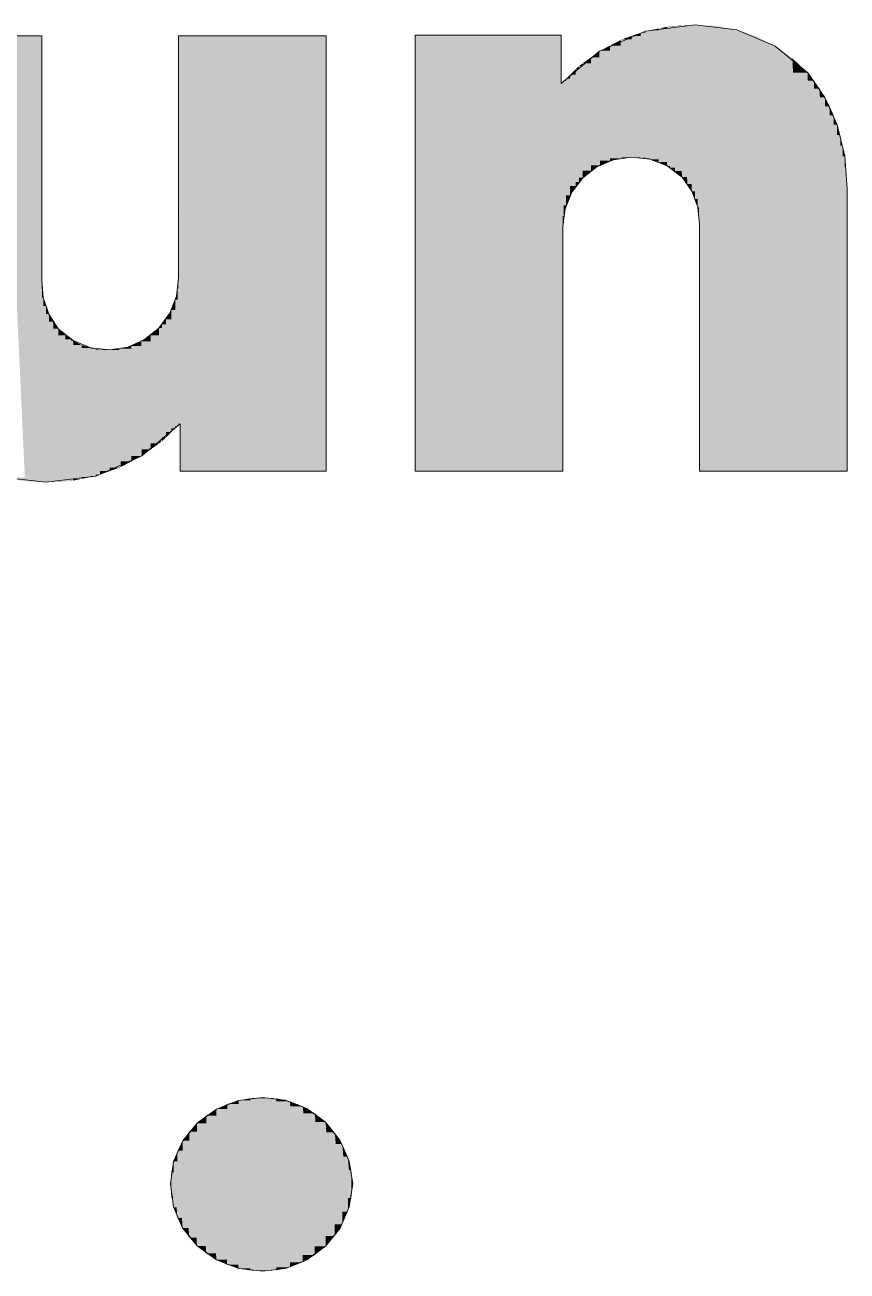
# Model space of a CAD drawing. Extents: x 885 to 2021, y 330 to 1122.
# Drawn here: x 1752.52 to 1757.48, y 644.15 to 651.66 of the extents above; entities that cross this region are included whole.
import ezdxf

# ---------------------------------------------------------------- set-up
doc = ezdxf.new("R2010")
doc.units = 0
doc.layers.get('0').update_dxf_attribs({"lineweight": 25})
doc.layers.add('P11_Plankopf_Ausführung_AF_4_800 Plankopf', color=7, linetype='Continuous', lineweight=25)

# ---------------------------------------------------------------- blocks, each defined once
blk = doc.blocks.new('Referenz-A0T8DITAAL', base_point=(1729.7843, 502.0648))
at = {"layer": 'P11_Plankopf_Ausführung_AF_4_800 Plankopf', "color": 0, "linetype": 'Continuous', "lineweight": 13, "ltscale": 16.9}
for p, q in [((1756.5645, 651.6605), (1756.2645, 651.6232)), ((1756.8152, 651.631), (1756.5645, 651.6605)), ((1752.6259, 651.594), (1751.7358, 651.594)), ((1752.6259, 650.1207), (1752.6259, 651.594)), ((1754.3396, 651.594), (1753.4495, 651.594)), ((1753.4495, 651.594), (1753.4495, 650.1361)), ((1754.3396, 648.9697), (1754.3396, 651.594)), ((1755.7562, 651.5991), (1754.8767, 651.5991)), ((1754.8767, 651.5991), (1754.8767, 648.9697)), ((1755.7562, 651.3075), (1755.7562, 651.5991)), ((1756.2645, 651.6232), (1755.9875, 651.5022)), ((1757.0476, 651.5322), (1756.8152, 651.631)), ((1755.9875, 651.5022), (1755.7562, 651.3075)), ((1757.2429, 651.3721), (1757.0476, 651.5322)), ((1757.3467, 651.2239), (1757.2429, 651.3721)), ((1757.4198, 651.0584), (1757.3467, 651.2239)), ((1757.4657, 650.8682), (1757.4198, 651.0584)), ((1756.073, 650.8476), (1755.9727, 650.8053)), ((1756.1808, 650.8625), (1756.073, 650.8476)), ((1756.292, 650.8511), (1756.1808, 650.8625)), ((1756.396, 650.8102), (1756.292, 650.8511)), ((1756.4852, 650.7429), (1756.396, 650.8102)), ((1757.4801, 650.6732), (1757.4657, 650.8682)), ((1755.8867, 650.7386), (1755.821, 650.6518)), ((1755.9727, 650.8053), (1755.8867, 650.7386)), ((1756.5439, 650.6579), (1756.4852, 650.7429)), ((1757.4801, 648.9697), (1757.4801, 650.6732)), ((1755.821, 650.6518), (1755.78, 650.551)), ((1756.5796, 650.5611), (1756.5439, 650.6579)), ((1755.78, 650.551), (1755.7664, 650.443)), ((1756.59, 650.4583), (1756.5796, 650.5611)), ((1755.7664, 648.9697), (1755.7664, 650.443)), ((1756.59, 650.4583), (1756.59, 648.9697)), ((1753.4376, 650.0258), (1753.4495, 650.1361)), ((1752.6259, 650.1207), (1752.6351, 650.0163)), ((1752.6351, 650.0163), (1752.6688, 649.917)), ((1753.3977, 649.9224), (1753.4376, 650.0258)), ((1752.6688, 649.917), (1752.725, 649.8285)), ((1753.3323, 649.8328), (1753.3977, 649.9224)), ((1753.246, 649.7632), (1753.3323, 649.8328)), ((1752.725, 649.8285), (1752.8146, 649.7568)), ((1753.1446, 649.7184), (1753.246, 649.7632)), ((1752.8146, 649.7568), (1752.9209, 649.7132)), ((1752.9209, 649.7132), (1753.0351, 649.7012)), ((1753.0351, 649.7012), (1753.1446, 649.7184)), ((1753.2284, 649.0615), (1753.4597, 649.2562)), ((1753.4597, 649.2562), (1753.4597, 648.9697)), ((1752.9514, 648.9405), (1753.2284, 649.0615)), ((1752.4007, 648.9327), (1752.6514, 648.9032)), ((1752.6514, 648.9032), (1752.9514, 648.9405)), ((1753.4597, 648.9697), (1754.3396, 648.9697)), ((1754.8767, 648.9697), (1755.7664, 648.9697)), ((1756.59, 648.9697), (1757.4801, 648.9697)), ((1753.8126, 645.176), (1753.6786, 645.1233)), ((1753.9556, 645.1933), (1753.8126, 645.176)), ((1754.0938, 645.1783), (1753.9556, 645.1933)), ((1754.2235, 645.128), (1754.0938, 645.1783)), ((1753.6786, 645.1233), (1753.5621, 645.0386)), ((1754.3357, 645.0458), (1754.2235, 645.128)), ((1753.5621, 645.0386), (1753.4758, 644.9328)), ((1754.4228, 644.9374), (1754.3357, 645.0458)), ((1753.4758, 644.9328), (1753.4209, 644.8078)), ((1754.4789, 644.8101), (1754.4228, 644.9374)), ((1753.4209, 644.8078), (1753.4014, 644.6727)), ((1754.5002, 644.6727), (1754.4789, 644.8101)), ((1753.4014, 644.6727), (1753.4201, 644.5349)), ((1754.4795, 644.5345), (1754.5002, 644.6727)), ((1753.4201, 644.5349), (1753.475, 644.4072)), ((1754.4237, 644.4064), (1754.4795, 644.5345)), ((1753.475, 644.4072), (1753.5621, 644.2988)), ((1754.3367, 644.2971), (1754.4237, 644.4064)), ((1753.5621, 644.2988), (1753.6789, 644.2153)), ((1754.2244, 644.214), (1754.3367, 644.2971)), ((1753.6789, 644.2153), (1753.8129, 644.1636)), ((1754.0944, 644.1629), (1754.2244, 644.214)), ((1753.8129, 644.1636), (1753.9556, 644.1471)), ((1753.9556, 644.1471), (1754.0944, 644.1629))]:
    blk.add_line(p, q, dxfattribs=at)
at = {"layer": 'P11_Plankopf_Ausführung_AF_4_800 Plankopf', "color": 0, "linetype": 'Continuous', "lineweight": 0, "ltscale": 0.0169}
for points in [[(1756.3454, 651.6286), (1756.292, 651.6286), (1756.3454, 651.6392)], [(1756.396, 651.6392), (1756.3454, 651.6392), (1756.396, 651.6492)], [(1756.3945, 650.8342), (1756.3454, 650.8342), (1756.3454, 651.6392)], [(1756.396, 650.8102), (1756.396, 651.6392), (1756.3454, 651.6392)], [(1756.4131, 651.6492), (1756.396, 651.6492), (1756.4131, 651.6526)], [(1756.4129, 650.8102), (1756.396, 650.8102), (1756.396, 651.6492)], [(1756.4131, 650.799), (1756.4131, 651.6492), (1756.396, 651.6492)], [(1756.4429, 651.6526), (1756.4131, 651.6526), (1756.4429, 651.6542)], [(1756.4422, 650.799), (1756.4131, 650.799), (1756.4131, 651.6526)], [(1756.4429, 650.7796), (1756.4429, 651.6526), (1756.4131, 651.6526)], [(1756.4852, 651.6542), (1756.4429, 651.6542), (1756.4852, 651.6564)], [(1756.4835, 650.7796), (1756.4429, 650.7796), (1756.4429, 651.6542)], [(1756.4852, 650.7429), (1756.4852, 651.6542), (1756.4429, 651.6542)], [(1756.5172, 651.6564), (1756.4852, 651.6564), (1756.5172, 651.658)], [(1756.5158, 650.7429), (1756.4852, 650.7429), (1756.4852, 651.6564)], [(1756.5172, 650.7023), (1756.5172, 651.6564), (1756.4852, 651.6564)], [(1756.5439, 651.658), (1756.5172, 651.658), (1756.5439, 651.6594)], [(1756.5427, 650.7023), (1756.5172, 650.7023), (1756.5172, 651.658)], [(1756.5439, 650.6579), (1756.5439, 651.658), (1756.5172, 651.658)], [(1756.5645, 651.6594), (1756.5439, 651.6594), (1756.5645, 651.6605)], [(1756.5636, 650.6579), (1756.5439, 650.6579), (1756.5439, 651.6594)], [(1756.5645, 650.6113), (1756.5645, 651.6594), (1756.5439, 651.6594)], [(1756.5648, 650.6113), (1756.5645, 650.6113), (1756.5645, 651.6605)], [(1756.5648, 650.6106), (1756.5648, 651.6605), (1756.5645, 651.6605)], [(1756.5648, 651.6605), (1756.5645, 651.6605), (1756.5645, 651.6605)], [(1756.5789, 650.6106), (1756.5648, 650.6106), (1756.5648, 651.6605)], [(1756.5796, 651.6598), (1756.5648, 651.6598), (1756.5648, 651.6605)], [(1756.5796, 650.5611), (1756.5796, 651.6598), (1756.5648, 651.6598)], [(1756.5877, 650.5611), (1756.5796, 650.5611), (1756.5796, 651.6598)], [(1756.588, 651.6594), (1756.5796, 651.6594), (1756.5796, 651.6598)], [(1756.588, 650.51), (1756.588, 651.6594), (1756.5796, 651.6594)], [(1756.59, 650.51), (1756.588, 650.51), (1756.588, 651.6594)], [(1756.59, 651.6593), (1756.588, 651.6593), (1756.588, 651.6594)], [(1756.59, 650.4583), (1756.59, 651.6593), (1756.588, 651.6593)], [(1756.6351, 650.4583), (1756.59, 650.4583), (1756.59, 651.6593)], [(1756.6909, 651.6547), (1756.5902, 651.6547), (1756.59, 651.6593)], [(1756.6909, 648.9697), (1756.6909, 651.6547), (1756.5902, 651.6547)], [(1756.6909, 648.9697), (1756.8152, 648.9697), (1756.6909, 651.6547)], [(1756.8152, 651.631), (1756.692, 651.631), (1756.6909, 651.6547)], [(1752.525, 648.909), (1752.525, 651.594), (1752.4007, 651.594)], [(1752.6257, 648.909), (1752.525, 648.909), (1752.525, 651.594)], [(1752.6259, 650.1207), (1752.6259, 651.594), (1752.525, 651.594)], [(1752.6259, 650.1207), (1752.5802, 650.1207), (1752.525, 651.594)], [(1753.4558, 650.1361), (1753.4495, 650.1361), (1753.4495, 651.594)], [(1753.4597, 649.2562), (1753.4597, 651.594), (1753.4495, 651.594)], [(1754.2435, 649.2562), (1753.4597, 649.2562), (1753.4597, 651.594)], [(1754.3396, 648.9697), (1754.3396, 651.594), (1753.4597, 651.594)], [(1754.8767, 648.9697), (1755.7562, 648.9697), (1754.8767, 651.5991)], [(1755.7562, 651.3075), (1755.7562, 651.5991), (1754.8767, 651.5991)], [(1755.7562, 651.3075), (1754.9742, 651.3075), (1754.8767, 651.5991)], [(1756.1156, 651.5361), (1756.0521, 651.5361), (1756.1156, 651.5695)], [(1756.1216, 651.5695), (1756.1156, 651.5695), (1756.1216, 651.5727)], [(1756.1216, 650.8574), (1756.1156, 650.8574), (1756.1156, 651.5695)], [(1756.1216, 650.8574), (1756.1216, 651.5695), (1756.1156, 651.5695)], [(1756.1808, 651.5727), (1756.1216, 651.5727), (1756.1808, 651.5936)], [(1756.1808, 650.8625), (1756.1216, 650.8625), (1756.1216, 651.5727)], [(1756.1808, 650.8625), (1756.1808, 651.5727), (1756.1216, 651.5727)], [(1756.2368, 651.5936), (1756.1808, 651.5936), (1756.2368, 651.6134)], [(1756.2366, 650.8625), (1756.1808, 650.8625), (1756.1808, 651.5936)], [(1756.2368, 650.8606), (1756.2368, 651.5936), (1756.1808, 651.5936)], [(1756.2645, 651.6134), (1756.2368, 651.6134), (1756.2645, 651.6232)], [(1756.2643, 650.8606), (1756.2368, 650.8606), (1756.2368, 651.6134)], [(1756.2645, 650.8558), (1756.2645, 651.6134), (1756.2368, 651.6134)], [(1756.292, 651.6232), (1756.2645, 651.6232), (1756.292, 651.6286)], [(1756.2918, 650.8558), (1756.2645, 650.8558), (1756.2645, 651.6232)], [(1756.292, 650.8511), (1756.292, 651.6232), (1756.2645, 651.6232)], [(1756.3442, 650.8511), (1756.292, 650.8511), (1756.292, 651.6286)], [(1756.3454, 650.8342), (1756.3454, 651.6286), (1756.292, 651.6286)], [(1756.8152, 648.9697), (1756.8152, 651.631), (1756.692, 651.631)], [(1756.8152, 648.9697), (1756.935, 648.9697), (1756.8152, 651.631)], [(1756.935, 651.5899), (1756.8171, 651.5899), (1756.8152, 651.631)], [(1756.935, 648.9697), (1756.935, 651.5899), (1756.8171, 651.5899)], [(1756.935, 648.9697), (1757.0476, 648.9697), (1756.935, 651.5899)], [(1757.0476, 651.5322), (1756.9374, 651.5322), (1756.935, 651.5899)], [(1755.9875, 651.465), (1755.9362, 651.465), (1755.9875, 651.5022)], [(1755.9918, 651.5022), (1755.9875, 651.5022), (1755.9918, 651.5045)], [(1755.9918, 650.8159), (1755.9875, 650.8159), (1755.9875, 651.5022)], [(1755.9918, 650.8159), (1755.9918, 651.5022), (1755.9875, 651.5022)], [(1756.0521, 651.5045), (1755.9918, 651.5045), (1756.0521, 651.5361)], [(1756.0521, 650.8413), (1755.9918, 650.8413), (1755.9918, 651.5045)], [(1756.0521, 650.8413), (1756.0521, 651.5045), (1755.9918, 651.5045)], [(1756.1156, 650.8569), (1756.0521, 650.8569), (1756.0521, 651.5361)], [(1756.1156, 650.8569), (1756.1156, 651.5361), (1756.0521, 651.5361)], [(1757.0476, 648.9697), (1757.0476, 651.5322), (1756.9374, 651.5322)], [(1757.0476, 648.9697), (1757.151, 648.9697), (1757.0476, 651.5322)], [(1757.151, 651.4591), (1757.0506, 651.4591), (1757.0476, 651.5322)], [(1755.8648, 651.3935), (1755.8446, 651.3935), (1755.8648, 651.4132)], [(1755.8867, 651.4132), (1755.8648, 651.4132), (1755.8867, 651.4291)], [(1755.8867, 650.7386), (1755.8648, 650.7386), (1755.8648, 651.4132)], [(1755.8867, 650.7386), (1755.8867, 651.4132), (1755.8648, 651.4132)], [(1755.9362, 651.4291), (1755.8867, 651.4291), (1755.9362, 651.465)], [(1755.9362, 650.7813), (1755.8867, 650.7813), (1755.8867, 651.4291)], [(1755.9362, 650.7813), (1755.9362, 651.4291), (1755.8867, 651.4291)], [(1755.9875, 650.8132), (1755.9362, 650.8132), (1755.9362, 651.465)], [(1755.9875, 650.8132), (1755.9875, 651.465), (1755.9362, 651.465)], [(1757.151, 648.9697), (1757.151, 651.4591), (1757.0506, 651.4591)], [(1757.151, 648.9697), (1757.2429, 648.9697), (1757.151, 651.4591)], [(1757.2429, 651.3721), (1757.1542, 651.3721), (1757.151, 651.4591)], [(1755.7861, 651.3221), (1755.7712, 651.3221), (1755.7861, 651.3366)], [(1755.8107, 651.3366), (1755.7861, 651.3366), (1755.8107, 651.3606)], [(1755.8107, 650.6326), (1755.7861, 650.6326), (1755.7861, 651.3366)], [(1755.8107, 650.6326), (1755.8107, 651.3366), (1755.7861, 651.3366)], [(1755.8446, 651.3606), (1755.8107, 651.3606), (1755.8446, 651.3935)], [(1755.8446, 650.6885), (1755.8107, 650.6885), (1755.8107, 651.3606)], [(1755.8446, 650.6885), (1755.8446, 651.3606), (1755.8107, 651.3606)], [(1755.8648, 650.7126), (1755.8446, 650.7126), (1755.8446, 651.3935)], [(1755.8648, 650.7126), (1755.8648, 651.3935), (1755.8446, 651.3935)], [(1757.2429, 648.9697), (1757.2429, 651.3721), (1757.1542, 651.3721)], [(1757.2429, 648.9697), (1757.2807, 648.9697), (1757.2429, 651.3721)], [(1757.2807, 651.325), (1757.2437, 651.325), (1757.2429, 651.3721)], [(1755.7562, 648.9697), (1755.7562, 651.3075), (1754.9742, 651.3075)], [(1755.7664, 651.3075), (1755.7562, 651.3075), (1755.7664, 651.3175)], [(1755.7562, 648.9697), (1755.7664, 648.9697), (1755.7562, 651.3075)], [(1755.7664, 650.443), (1755.7664, 651.3075), (1755.7562, 651.3075)], [(1755.7664, 650.443), (1755.76, 650.443), (1755.7562, 651.3075)], [(1755.7712, 651.3175), (1755.7664, 651.3175), (1755.7712, 651.3221)], [(1755.7712, 650.5082), (1755.7664, 650.5082), (1755.7664, 651.3175)], [(1755.7712, 650.5082), (1755.7712, 651.3175), (1755.7664, 651.3175)], [(1755.7861, 650.572), (1755.7712, 650.572), (1755.7712, 651.3221)], [(1755.7861, 650.572), (1755.7861, 651.3221), (1755.7712, 651.3221)], [(1757.2807, 648.9697), (1757.2807, 651.325), (1757.2437, 651.325)], [(1757.2807, 648.9697), (1757.3154, 648.9697), (1757.2807, 651.325)], [(1757.3154, 651.2755), (1757.2815, 651.2755), (1757.2807, 651.325)], [(1757.3154, 648.9697), (1757.3154, 651.2755), (1757.2815, 651.2755)], [(1757.3154, 648.9697), (1757.3467, 648.9697), (1757.3154, 651.2755)], [(1757.3467, 651.2239), (1757.3161, 651.2239), (1757.3154, 651.2755)], [(1757.3467, 648.9697), (1757.3467, 651.2239), (1757.3161, 651.2239)], [(1757.3467, 648.9697), (1757.3747, 648.9697), (1757.3467, 651.2239)], [(1757.3747, 651.1704), (1757.3474, 651.1704), (1757.3467, 651.2239)], [(1757.3747, 648.9697), (1757.3747, 651.1704), (1757.3474, 651.1704)], [(1757.3747, 648.9697), (1757.3991, 648.9697), (1757.3747, 651.1704)], [(1757.3991, 651.1151), (1757.3753, 651.1151), (1757.3747, 651.1704)], [(1757.3991, 648.9697), (1757.3991, 651.1151), (1757.3753, 651.1151)], [(1757.3991, 648.9697), (1757.4198, 648.9697), (1757.3991, 651.1151)], [(1757.4198, 651.0584), (1757.3996, 651.0584), (1757.3991, 651.1151)], [(1757.4198, 648.9697), (1757.4198, 651.0584), (1757.3996, 651.0584)], [(1757.4198, 648.9697), (1757.4385, 648.9697), (1757.4198, 651.0584)], [(1757.4385, 650.9959), (1757.4204, 650.9959), (1757.4198, 651.0584)], [(1757.4385, 648.9697), (1757.4385, 650.9959), (1757.4204, 650.9959)], [(1757.4385, 648.9697), (1757.4538, 648.9697), (1757.4385, 650.9959)], [(1757.4538, 650.9324), (1757.439, 650.9324), (1757.4385, 650.9959)], [(1757.4538, 648.9697), (1757.4538, 650.9324), (1757.439, 650.9324)], [(1757.4538, 648.9697), (1757.4657, 648.9697), (1757.4538, 650.9324)], [(1757.4657, 650.8682), (1757.4542, 650.8682), (1757.4538, 650.9324)], [(1755.9362, 650.7813), (1755.9875, 650.8132), (1755.9362, 650.8132)], [(1755.9875, 650.8132), (1755.9918, 650.8159), (1755.9875, 650.8159)], [(1755.9918, 650.8159), (1756.0521, 650.8413), (1755.9918, 650.8413)], [(1756.0521, 650.8413), (1756.1156, 650.8569), (1756.0521, 650.8569)], [(1756.1156, 650.8569), (1756.1216, 650.8574), (1756.1156, 650.8574)], [(1756.1216, 650.8574), (1756.1808, 650.8625), (1756.1216, 650.8625)], [(1756.2368, 650.8606), (1756.2366, 650.8625), (1756.1808, 650.8625)], [(1756.2645, 650.8558), (1756.2643, 650.8606), (1756.2368, 650.8606)], [(1756.292, 650.8511), (1756.2918, 650.8558), (1756.2645, 650.8558)], [(1756.3454, 650.8342), (1756.3442, 650.8511), (1756.292, 650.8511)], [(1756.396, 650.8102), (1756.3945, 650.8342), (1756.3454, 650.8342)], [(1756.4131, 650.799), (1756.4129, 650.8102), (1756.396, 650.8102)], [(1757.4657, 648.9697), (1757.4657, 650.8682), (1757.4542, 650.8682)], [(1757.4657, 648.9697), (1757.474, 648.9697), (1757.4657, 650.8682)], [(1757.474, 650.8035), (1757.466, 650.8035), (1757.4657, 650.8682)], [(1755.8648, 650.7126), (1755.8867, 650.7386), (1755.8648, 650.7386)], [(1755.8867, 650.7386), (1755.9362, 650.7813), (1755.8867, 650.7813)], [(1756.4429, 650.7796), (1756.4422, 650.799), (1756.4131, 650.799)], [(1756.4852, 650.7429), (1756.4835, 650.7796), (1756.4429, 650.7796)], [(1756.5172, 650.7023), (1756.5158, 650.7429), (1756.4852, 650.7429)], [(1757.474, 648.9697), (1757.474, 650.8035), (1757.466, 650.8035)], [(1757.474, 648.9697), (1757.4789, 648.9697), (1757.474, 650.8035)], [(1757.4789, 650.7384), (1757.4742, 650.7384), (1757.474, 650.8035)], [(1757.4789, 648.9697), (1757.4789, 650.7384), (1757.4742, 650.7384)], [(1757.4789, 648.9697), (1757.4801, 648.9697), (1757.4789, 650.7384)], [(1757.4801, 650.6732), (1757.4789, 650.6732), (1757.4789, 650.7384)], [(1755.8107, 650.6326), (1755.8446, 650.6885), (1755.8107, 650.6885)], [(1755.8446, 650.6885), (1755.8648, 650.7126), (1755.8446, 650.7126)], [(1756.5439, 650.6579), (1756.5427, 650.7023), (1756.5172, 650.7023)], [(1757.4801, 648.9697), (1757.4801, 650.6732), (1757.4789, 650.6732)], [(1755.7861, 650.572), (1755.8107, 650.6326), (1755.7861, 650.6326)], [(1756.5645, 650.6113), (1756.5636, 650.6579), (1756.5439, 650.6579)], [(1756.5648, 650.6106), (1756.5648, 650.6113), (1756.5645, 650.6113)], [(1756.5796, 650.5611), (1756.5789, 650.6106), (1756.5648, 650.6106)], [(1755.7664, 650.443), (1755.7712, 650.5082), (1755.7664, 650.5082)], [(1755.7712, 650.5082), (1755.7861, 650.572), (1755.7712, 650.572)], [(1756.588, 650.51), (1756.5877, 650.5611), (1756.5796, 650.5611)], [(1756.59, 650.4583), (1756.59, 650.51), (1756.588, 650.51)], [(1755.7664, 648.9697), (1755.7664, 650.443), (1755.76, 650.443)], [(1756.6909, 648.9697), (1756.6351, 650.4583), (1756.59, 650.4583)], [(1756.59, 648.9697), (1756.6909, 648.9697), (1756.59, 650.4583)], [(1753.4495, 650.0695), (1753.4458, 650.0695), (1753.4495, 650.1361)], [(1753.4597, 649.2562), (1753.4558, 650.1361), (1753.4495, 650.1361)], [(1753.4597, 649.2562), (1753.4495, 649.2562), (1753.4495, 650.1361)], [(1752.6259, 648.9044), (1752.6259, 650.1207), (1752.5802, 650.1207)], [(1752.6274, 648.9044), (1752.6259, 648.9044), (1752.6259, 650.1207)], [(1752.6274, 650.0682), (1752.6259, 650.0682), (1752.6259, 650.1207)], [(1752.6274, 648.9043), (1752.6274, 650.0682), (1752.6259, 650.0682)], [(1752.6351, 648.9043), (1752.6274, 648.9043), (1752.6274, 650.0682)], [(1752.6351, 650.0163), (1752.6277, 650.0163), (1752.6274, 650.0682)], [(1753.4458, 650.0044), (1753.4318, 650.0044), (1753.4458, 650.0695)], [(1753.4495, 649.2462), (1753.4458, 649.2462), (1753.4458, 650.0695)], [(1753.4495, 649.2462), (1753.4495, 650.0695), (1753.4458, 650.0695)], [(1752.6351, 648.904), (1752.6351, 650.0163), (1752.6277, 650.0163)], [(1752.649, 648.904), (1752.6351, 648.904), (1752.6351, 650.0163)], [(1752.649, 649.9657), (1752.6358, 649.9657), (1752.6351, 650.0163)], [(1753.4318, 649.9422), (1753.4078, 649.9422), (1753.4318, 650.0044)], [(1753.4458, 649.2427), (1753.4318, 649.2427), (1753.4318, 650.0044)], [(1753.4458, 649.2427), (1753.4458, 650.0044), (1753.4318, 650.0044)], [(1752.649, 648.9033), (1752.649, 649.9657), (1752.6358, 649.9657)], [(1752.6514, 648.9033), (1752.649, 648.9033), (1752.649, 649.9657)], [(1752.6514, 649.9597), (1752.649, 649.9597), (1752.649, 649.9657)], [(1752.6514, 648.9032), (1752.6514, 649.9597), (1752.649, 649.9597)], [(1752.6688, 648.9041), (1752.6514, 648.9041), (1752.6514, 649.9597)], [(1752.6688, 649.917), (1752.6521, 649.917), (1752.6514, 649.9597)], [(1752.6688, 648.9041), (1752.6688, 649.917), (1752.6521, 649.917)], [(1752.6943, 648.9054), (1752.6688, 648.9054), (1752.6688, 649.917)], [(1752.6943, 649.8711), (1752.67, 649.8711), (1752.6688, 649.917)], [(1753.4078, 649.8845), (1753.3744, 649.8845), (1753.4078, 649.9422)], [(1753.4318, 649.2291), (1753.4078, 649.2291), (1753.4078, 649.9422)], [(1753.4318, 649.2291), (1753.4318, 649.9422), (1753.4078, 649.9422)], [(1752.6943, 648.9054), (1752.6943, 649.8711), (1752.67, 649.8711)], [(1752.725, 648.907), (1752.6943, 648.907), (1752.6943, 649.8711)], [(1752.725, 649.8285), (1752.6956, 649.8285), (1752.6943, 649.8711)], [(1753.3323, 649.7883), (1753.2827, 649.7883), (1753.3323, 649.8328)], [(1753.3511, 649.8328), (1753.3323, 649.8328), (1753.3511, 649.8559)], [(1753.3511, 649.1505), (1753.3323, 649.1505), (1753.3323, 649.8328)], [(1753.3511, 649.1505), (1753.3511, 649.8328), (1753.3323, 649.8328)], [(1753.3744, 649.8559), (1753.3511, 649.8559), (1753.3744, 649.8845)], [(1753.3744, 649.1732), (1753.3511, 649.1732), (1753.3511, 649.8559)], [(1753.3744, 649.1732), (1753.3744, 649.8559), (1753.3511, 649.8559)], [(1753.4078, 649.2057), (1753.3744, 649.2057), (1753.3744, 649.8845)], [(1753.4078, 649.2057), (1753.4078, 649.8845), (1753.3744, 649.8845)], [(1752.725, 648.907), (1752.725, 649.8285), (1752.6956, 649.8285)], [(1752.7672, 648.9092), (1752.725, 648.9092), (1752.725, 649.8285)], [(1752.7672, 649.7894), (1752.7268, 649.7894), (1752.725, 649.8285)], [(1752.7672, 648.9092), (1752.7672, 649.7894), (1752.7268, 649.7894)], [(1752.8028, 648.9111), (1752.7672, 648.9111), (1752.7672, 649.7894)], [(1752.8028, 649.7649), (1752.7682, 649.7649), (1752.7672, 649.7894)], [(1752.8028, 648.9111), (1752.8028, 649.7649), (1752.7682, 649.7649)], [(1752.8146, 648.9134), (1752.8028, 648.9134), (1752.8028, 649.7649)], [(1752.8146, 649.7568), (1752.8029, 649.7568), (1752.8028, 649.7649)], [(1753.2827, 649.7533), (1753.2284, 649.7533), (1753.2827, 649.7883)], [(1753.3323, 649.1369), (1753.2827, 649.1369), (1753.2827, 649.7883)], [(1753.3323, 649.1369), (1753.3323, 649.7883), (1753.2827, 649.7883)], [(1752.8146, 648.9134), (1752.8146, 649.7568), (1752.8029, 649.7568)], [(1752.8662, 648.9237), (1752.8146, 648.9237), (1752.8146, 649.7568)], [(1752.8662, 649.7312), (1752.8162, 649.7312), (1752.8146, 649.7568)], [(1752.8662, 648.9237), (1752.8662, 649.7312), (1752.8162, 649.7312)], [(1752.9209, 648.9345), (1752.8662, 648.9345), (1752.8662, 649.7312)], [(1752.9209, 649.7132), (1752.8674, 649.7132), (1752.8662, 649.7312)], [(1752.9209, 648.9345), (1752.9209, 649.7132), (1752.8674, 649.7132)], [(1752.9514, 648.9405), (1752.9209, 648.9405), (1752.9209, 649.7132)], [(1752.9514, 649.7078), (1752.9211, 649.7078), (1752.9209, 649.7132)], [(1752.9514, 648.9405), (1752.9514, 649.7078), (1752.9211, 649.7078)], [(1752.9776, 648.9498), (1752.9514, 648.9498), (1752.9514, 649.7078)], [(1752.9776, 649.7031), (1752.9516, 649.7031), (1752.9514, 649.7078)], [(1752.9776, 648.9498), (1752.9776, 649.7031), (1752.9516, 649.7031)], [(1753.0351, 648.9701), (1752.9776, 648.9701), (1752.9776, 649.7031)], [(1753.0351, 649.7012), (1752.9777, 649.7012), (1752.9776, 649.7031)], [(1753.0351, 648.9701), (1753.0351, 649.7012), (1752.9777, 649.7012)], [(1753.0943, 649.7012), (1753.0351, 649.7012), (1753.0943, 649.7073)], [(1753.0943, 648.991), (1753.0351, 648.991), (1753.0351, 649.7012)], [(1753.0943, 648.991), (1753.0943, 649.7012), (1753.0351, 649.7012)], [(1753.1014, 649.7073), (1753.0943, 649.7073), (1753.1014, 649.7081)], [(1753.1014, 648.9948), (1753.0943, 648.9948), (1753.0943, 649.7073)], [(1753.1014, 648.9948), (1753.1014, 649.7073), (1753.0943, 649.7073)], [(1753.1658, 649.7081), (1753.1014, 649.7081), (1753.1658, 649.7252)], [(1753.1658, 649.0286), (1753.1014, 649.0286), (1753.1014, 649.7081)], [(1753.1658, 649.0286), (1753.1658, 649.7081), (1753.1014, 649.7081)], [(1753.2267, 649.7252), (1753.1658, 649.7252), (1753.2267, 649.7522)], [(1753.2267, 649.0606), (1753.1658, 649.0606), (1753.1658, 649.7252)], [(1753.2267, 649.0606), (1753.2267, 649.7252), (1753.1658, 649.7252)], [(1753.2284, 649.7522), (1753.2267, 649.7522), (1753.2284, 649.7533)], [(1753.2284, 649.0615), (1753.2267, 649.0615), (1753.2267, 649.7522)], [(1753.2284, 649.0615), (1753.2284, 649.7522), (1753.2267, 649.7522)], [(1753.2827, 649.1009), (1753.2284, 649.1009), (1753.2284, 649.7533)], [(1753.2827, 649.1009), (1753.2827, 649.7533), (1753.2284, 649.7533)], [(1753.4318, 649.2291), (1753.4458, 649.2427), (1753.4318, 649.2427)], [(1753.4458, 649.2427), (1753.4495, 649.2462), (1753.4458, 649.2462)], [(1753.4495, 649.2462), (1753.4597, 649.2562), (1753.4495, 649.2562)], [(1754.3396, 648.9697), (1754.2435, 649.2562), (1753.4597, 649.2562)], [(1753.4597, 648.9697), (1754.3396, 648.9697), (1753.4597, 649.2562)], [(1753.3511, 649.1505), (1753.3744, 649.1732), (1753.3511, 649.1732)], [(1753.3744, 649.1732), (1753.4078, 649.2057), (1753.3744, 649.2057)], [(1753.4078, 649.2057), (1753.4318, 649.2291), (1753.4078, 649.2291)], [(1753.2284, 649.0615), (1753.2827, 649.1009), (1753.2284, 649.1009)], [(1753.2827, 649.1009), (1753.3323, 649.1369), (1753.2827, 649.1369)], [(1753.3323, 649.1369), (1753.3511, 649.1505), (1753.3323, 649.1505)], [(1753.1014, 648.9948), (1753.1658, 649.0286), (1753.1014, 649.0286)], [(1753.1658, 649.0286), (1753.2267, 649.0606), (1753.1658, 649.0606)], [(1753.2267, 649.0606), (1753.2284, 649.0615), (1753.2267, 649.0615)], [(1752.525, 648.909), (1752.5239, 648.9327), (1752.4007, 648.9327)], [(1752.8662, 648.9237), (1752.9209, 648.9345), (1752.8662, 648.9345)], [(1752.9209, 648.9345), (1752.9514, 648.9405), (1752.9209, 648.9405)], [(1752.9514, 648.9405), (1752.9776, 648.9498), (1752.9514, 648.9498)], [(1752.9776, 648.9498), (1753.0351, 648.9701), (1752.9776, 648.9701)], [(1753.0351, 648.9701), (1753.0943, 648.991), (1753.0351, 648.991)], [(1753.0943, 648.991), (1753.1014, 648.9948), (1753.0943, 648.9948)], [(1752.6259, 648.9044), (1752.6257, 648.909), (1752.525, 648.909)], [(1752.6274, 648.9043), (1752.6274, 648.9044), (1752.6259, 648.9044)], [(1752.6351, 648.904), (1752.6351, 648.9043), (1752.6274, 648.9043)], [(1752.649, 648.9033), (1752.649, 648.904), (1752.6351, 648.904)], [(1752.6514, 648.9032), (1752.6514, 648.9033), (1752.649, 648.9033)], [(1752.6514, 648.9032), (1752.6688, 648.9041), (1752.6514, 648.9041)], [(1752.6688, 648.9041), (1752.6943, 648.9054), (1752.6688, 648.9054)], [(1752.6943, 648.9054), (1752.725, 648.907), (1752.6943, 648.907)], [(1752.725, 648.907), (1752.7672, 648.9092), (1752.725, 648.9092)], [(1752.7672, 648.9092), (1752.8028, 648.9111), (1752.7672, 648.9111)], [(1752.8028, 648.9111), (1752.8146, 648.9134), (1752.8028, 648.9134)], [(1752.8146, 648.9134), (1752.8662, 648.9237), (1752.8146, 648.9237)], [(1753.8126, 645.154), (1753.7443, 645.154), (1753.8126, 645.176)], [(1753.8129, 644.1637), (1753.8126, 644.1637), (1753.8126, 645.176)], [(1753.8129, 644.1636), (1753.8129, 645.176), (1753.8126, 645.176)], [(1753.8129, 645.176), (1753.8126, 645.176), (1753.8129, 645.176)], [(1753.8835, 645.176), (1753.8129, 645.176), (1753.8835, 645.1892)], [(1753.8826, 644.1636), (1753.8129, 644.1636), (1753.8129, 645.176)], [(1753.8835, 644.1509), (1753.8835, 645.176), (1753.8129, 645.176)], [(1753.8837, 644.1509), (1753.8835, 644.1509), (1753.8835, 645.1892)], [(1753.8837, 644.1509), (1753.8837, 645.1892), (1753.8835, 645.1892)], [(1753.8837, 645.1892), (1753.8835, 645.1892), (1753.8837, 645.1892)], [(1753.9556, 645.1892), (1753.8837, 645.1892), (1753.9556, 645.1933)], [(1753.9553, 644.1509), (1753.8837, 644.1509), (1753.8837, 645.1892)], [(1753.9556, 644.1471), (1753.9556, 645.1892), (1753.8837, 645.1892)], [(1754.039, 644.1522), (1753.9556, 644.1522), (1753.9556, 645.1933)], [(1754.039, 645.1887), (1753.9559, 645.1887), (1753.9556, 645.1933)], [(1754.039, 644.1522), (1754.039, 645.1887), (1753.9559, 645.1887)], [(1754.0394, 644.1522), (1754.039, 644.1522), (1754.039, 645.1887)], [(1754.0394, 645.1886), (1754.039, 645.1886), (1754.039, 645.1887)], [(1754.0394, 644.1522), (1754.0394, 645.1886), (1754.039, 645.1886)], [(1754.1207, 644.1702), (1754.0394, 644.1702), (1754.0394, 645.1886)], [(1754.1207, 645.171), (1754.0408, 645.171), (1754.0394, 645.1886)], [(1753.6786, 645.0848), (1753.6179, 645.0848), (1753.6786, 645.1233)], [(1753.6789, 645.1233), (1753.6786, 645.1233), (1753.6789, 645.1234)], [(1753.6789, 644.2155), (1753.6786, 644.2155), (1753.6786, 645.1233)], [(1753.6789, 644.2153), (1753.6789, 645.1233), (1753.6786, 645.1233)], [(1753.7439, 645.1234), (1753.6789, 645.1234), (1753.7439, 645.1539)], [(1753.7419, 644.2153), (1753.6789, 644.2153), (1753.6789, 645.1234)], [(1753.7439, 644.1854), (1753.7439, 645.1234), (1753.6789, 645.1234)], [(1753.7443, 645.1539), (1753.7439, 645.1539), (1753.7443, 645.154)], [(1753.7443, 644.1854), (1753.7439, 644.1854), (1753.7439, 645.1539)], [(1753.7443, 644.1852), (1753.7443, 645.1539), (1753.7439, 645.1539)], [(1753.8111, 644.1852), (1753.7443, 644.1852), (1753.7443, 645.154)], [(1753.8126, 644.1637), (1753.8126, 645.154), (1753.7443, 645.154)], [(1754.1207, 644.1702), (1754.1207, 645.171), (1754.0408, 645.171)], [(1754.1214, 644.1704), (1754.1207, 644.1704), (1754.1207, 645.171)], [(1754.1214, 645.1707), (1754.1207, 645.1707), (1754.1207, 645.171)], [(1754.1214, 644.1704), (1754.1214, 645.1707), (1754.1207, 645.1707)], [(1754.1987, 644.2008), (1754.1214, 644.2008), (1754.1214, 645.1707)], [(1754.1987, 645.1407), (1754.1238, 645.1407), (1754.1214, 645.1707)], [(1754.1987, 644.2008), (1754.1987, 645.1407), (1754.1238, 645.1407)], [(1754.1995, 644.2011), (1754.1987, 644.2011), (1754.1987, 645.1407)], [(1754.1995, 645.1402), (1754.1987, 645.1402), (1754.1987, 645.1407)], [(1754.1995, 644.2011), (1754.1995, 645.1402), (1754.1987, 645.1402)], [(1754.2709, 644.2431), (1754.1995, 644.2431), (1754.1995, 645.1402)], [(1754.2709, 645.0986), (1754.2028, 645.0986), (1754.1995, 645.1402)], [(1754.2709, 644.2431), (1754.2709, 645.0986), (1754.2028, 645.0986)], [(1754.2719, 644.2437), (1754.2709, 644.2437), (1754.2709, 645.0986)], [(1754.2719, 645.0979), (1754.2709, 645.0979), (1754.2709, 645.0986)], [(1753.5621, 644.9886), (1753.5154, 644.9886), (1753.5621, 645.0386)], [(1753.6176, 645.0386), (1753.5621, 645.0386), (1753.6176, 645.0847)], [(1753.6144, 644.2988), (1753.5621, 644.2988), (1753.5621, 645.0386)], [(1753.6176, 644.2535), (1753.6176, 645.0386), (1753.5621, 645.0386)], [(1753.6179, 645.0847), (1753.6176, 645.0847), (1753.6179, 645.0848)], [(1753.6179, 644.2535), (1753.6176, 644.2535), (1753.6176, 645.0847)], [(1753.6179, 644.2533), (1753.6179, 645.0847), (1753.6176, 645.0847)], [(1753.6759, 644.2533), (1753.6179, 644.2533), (1753.6179, 645.0848)], [(1753.6786, 644.2155), (1753.6786, 645.0848), (1753.6179, 645.0848)], [(1754.2719, 644.2437), (1754.2719, 645.0979), (1754.2709, 645.0979)], [(1754.3357, 644.2963), (1754.2719, 644.2963), (1754.2719, 645.0979)], [(1754.3357, 645.0458), (1754.276, 645.0458), (1754.2719, 645.0979)], [(1754.3357, 644.2963), (1754.3357, 645.0458), (1754.276, 645.0458)], [(1754.3367, 644.2971), (1754.3357, 644.2971), (1754.3357, 645.0458)], [(1754.3367, 645.0447), (1754.3357, 645.0447), (1754.3357, 645.0458)], [(1754.3367, 644.2971), (1754.3367, 645.0447), (1754.3357, 645.0447)], [(1754.3914, 644.3589), (1754.3367, 644.3589), (1754.3367, 645.0447)], [(1754.3914, 644.9835), (1754.3416, 644.9835), (1754.3367, 645.0447)], [(1753.5149, 644.9328), (1753.4758, 644.9328), (1753.5149, 644.9879)], [(1753.5154, 644.9879), (1753.5149, 644.9879), (1753.5154, 644.9886)], [(1753.5154, 644.35), (1753.5149, 644.35), (1753.5149, 644.9879)], [(1753.5154, 644.3494), (1753.5154, 644.9879), (1753.5149, 644.9879)], [(1753.5587, 644.3494), (1753.5154, 644.3494), (1753.5154, 644.9886)], [(1753.5621, 644.2988), (1753.5621, 644.9886), (1753.5154, 644.9886)], [(1754.3914, 644.3589), (1754.3914, 644.9835), (1754.3416, 644.9835)], [(1754.3924, 644.36), (1754.3914, 644.36), (1754.3914, 644.9835)], [(1754.3924, 644.982), (1754.3914, 644.982), (1754.3914, 644.9835)], [(1754.3924, 644.36), (1754.3924, 644.982), (1754.3914, 644.982)], [(1754.4367, 644.4295), (1754.3924, 644.4295), (1754.3924, 644.982)], [(1754.4367, 644.9132), (1754.3979, 644.9132), (1754.3924, 644.982)], [(1753.475, 644.8721), (1753.4442, 644.8721), (1753.475, 644.9312)], [(1753.4758, 644.9312), (1753.475, 644.9312), (1753.4758, 644.9328)], [(1753.4758, 644.4072), (1753.475, 644.4072), (1753.475, 644.9312)], [(1753.4758, 644.4059), (1753.4758, 644.9312), (1753.475, 644.9312)], [(1753.5111, 644.4059), (1753.4758, 644.4059), (1753.4758, 644.9328)], [(1753.5149, 644.35), (1753.5149, 644.9328), (1753.4758, 644.9328)], [(1754.4367, 644.4295), (1754.4367, 644.9132), (1754.3979, 644.9132)], [(1754.4375, 644.4308), (1754.4367, 644.4308), (1754.4367, 644.9132)], [(1754.4375, 644.9113), (1754.4367, 644.9113), (1754.4367, 644.9132)], [(1754.4375, 644.4308), (1754.4375, 644.9113), (1754.4367, 644.9113)], [(1754.4704, 644.5063), (1754.4375, 644.5063), (1754.4375, 644.9113)], [(1754.4704, 644.8367), (1754.4436, 644.8367), (1754.4375, 644.9113)], [(1753.4201, 644.7409), (1753.4066, 644.7409), (1753.4201, 644.8038)], [(1753.4209, 644.8038), (1753.4201, 644.8038), (1753.4209, 644.8078)], [(1753.4209, 644.5349), (1753.4201, 644.5349), (1753.4201, 644.8038)], [(1753.4209, 644.5324), (1753.4209, 644.8038), (1753.4201, 644.8038)], [(1753.4432, 644.8078), (1753.4209, 644.8078), (1753.4432, 644.8695)], [(1753.439, 644.5324), (1753.4209, 644.5324), (1753.4209, 644.8078)], [(1753.4432, 644.4692), (1753.4432, 644.8078), (1753.4209, 644.8078)], [(1753.4442, 644.8695), (1753.4432, 644.8695), (1753.4442, 644.8721)], [(1753.4441, 644.4692), (1753.4432, 644.4692), (1753.4432, 644.8695)], [(1753.4442, 644.4673), (1753.4442, 644.8695), (1753.4432, 644.8695)], [(1753.471, 644.4673), (1753.4442, 644.4673), (1753.4442, 644.8721)], [(1753.475, 644.4072), (1753.475, 644.8721), (1753.4442, 644.8721)], [(1754.4704, 644.5063), (1754.4704, 644.8367), (1754.4436, 644.8367)], [(1754.471, 644.5078), (1754.4704, 644.5078), (1754.4704, 644.8367)], [(1754.471, 644.8343), (1754.4704, 644.8343), (1754.4704, 644.8367)], [(1754.471, 644.5078), (1754.471, 644.8343), (1754.4704, 644.8343)], [(1754.4918, 644.5877), (1754.471, 644.5877), (1754.471, 644.8343)], [(1754.4918, 644.7558), (1754.4776, 644.7558), (1754.471, 644.8343)], [(1753.406, 644.6727), (1753.4014, 644.6727), (1753.406, 644.7338)], [(1753.4066, 644.7338), (1753.406, 644.7338), (1753.4066, 644.7409)], [(1753.4066, 644.6031), (1753.406, 644.6031), (1753.406, 644.7338)], [(1753.4066, 644.6005), (1753.4066, 644.7338), (1753.406, 644.7338)], [(1753.4158, 644.6005), (1753.4066, 644.6005), (1753.4066, 644.7409)], [(1753.4201, 644.5349), (1753.4201, 644.7409), (1753.4066, 644.7409)], [(1754.4918, 644.5877), (1754.4918, 644.7558), (1754.4776, 644.7558)], [(1754.4921, 644.5891), (1754.4918, 644.5891), (1754.4918, 644.7558)], [(1754.4921, 644.7524), (1754.4918, 644.7524), (1754.4918, 644.7558)], [(1754.4921, 644.5891), (1754.4921, 644.7524), (1754.4918, 644.7524)], [(1754.5002, 644.6727), (1754.4921, 644.6727), (1754.4921, 644.7524)], [(1753.406, 644.6031), (1753.406, 644.6727), (1753.4014, 644.6727)], [(1754.4921, 644.5891), (1754.5002, 644.6727), (1754.4921, 644.6727)], [(1753.4066, 644.6005), (1753.4066, 644.6031), (1753.406, 644.6031)], [(1753.4201, 644.5349), (1753.4158, 644.6005), (1753.4066, 644.6005)], [(1754.471, 644.5078), (1754.4918, 644.5877), (1754.471, 644.5877)], [(1754.4918, 644.5877), (1754.4921, 644.5891), (1754.4918, 644.5891)], [(1753.4209, 644.5324), (1753.4209, 644.5349), (1753.4201, 644.5349)], [(1753.4432, 644.4692), (1753.439, 644.5324), (1753.4209, 644.5324)], [(1754.4375, 644.4308), (1754.4704, 644.5063), (1754.4375, 644.5063)], [(1754.4704, 644.5063), (1754.471, 644.5078), (1754.4704, 644.5078)], [(1753.4442, 644.4673), (1753.4441, 644.4692), (1753.4432, 644.4692)], [(1753.475, 644.4072), (1753.471, 644.4673), (1753.4442, 644.4673)], [(1754.3924, 644.36), (1754.4367, 644.4295), (1754.3924, 644.4295)], [(1754.4367, 644.4295), (1754.4375, 644.4308), (1754.4367, 644.4308)], [(1753.4758, 644.4059), (1753.4758, 644.4072), (1753.475, 644.4072)], [(1753.5149, 644.35), (1753.5111, 644.4059), (1753.4758, 644.4059)], [(1753.5154, 644.3494), (1753.5154, 644.35), (1753.5149, 644.35)], [(1753.5621, 644.2988), (1753.5587, 644.3494), (1753.5154, 644.3494)], [(1754.3367, 644.2971), (1754.3914, 644.3589), (1754.3367, 644.3589)], [(1754.3914, 644.3589), (1754.3924, 644.36), (1754.3914, 644.36)], [(1753.6176, 644.2535), (1753.6144, 644.2988), (1753.5621, 644.2988)], [(1754.2719, 644.2437), (1754.3357, 644.2963), (1754.2719, 644.2963)], [(1754.3357, 644.2963), (1754.3367, 644.2971), (1754.3357, 644.2971)], [(1753.6179, 644.2533), (1753.6179, 644.2535), (1753.6176, 644.2535)], [(1753.6786, 644.2155), (1753.6759, 644.2533), (1753.6179, 644.2533)], [(1753.6789, 644.2153), (1753.6789, 644.2155), (1753.6786, 644.2155)], [(1753.7439, 644.1854), (1753.7419, 644.2153), (1753.6789, 644.2153)], [(1754.1214, 644.1704), (1754.1987, 644.2008), (1754.1214, 644.2008)], [(1754.1987, 644.2008), (1754.1995, 644.2011), (1754.1987, 644.2011)], [(1754.1995, 644.2011), (1754.2709, 644.2431), (1754.1995, 644.2431)], [(1754.2709, 644.2431), (1754.2719, 644.2437), (1754.2709, 644.2437)], [(1753.7443, 644.1852), (1753.7443, 644.1854), (1753.7439, 644.1854)], [(1753.8126, 644.1637), (1753.8111, 644.1852), (1753.7443, 644.1852)], [(1753.8129, 644.1636), (1753.8129, 644.1637), (1753.8126, 644.1637)], [(1753.8835, 644.1509), (1753.8826, 644.1636), (1753.8129, 644.1636)], [(1753.8837, 644.1509), (1753.8837, 644.1509), (1753.8835, 644.1509)], [(1753.9556, 644.1471), (1753.9553, 644.1509), (1753.8837, 644.1509)], [(1753.9556, 644.1471), (1754.039, 644.1522), (1753.9556, 644.1522)], [(1754.039, 644.1522), (1754.0394, 644.1522), (1754.039, 644.1522)], [(1754.0394, 644.1522), (1754.1207, 644.1702), (1754.0394, 644.1702)], [(1754.1207, 644.1702), (1754.1214, 644.1704), (1754.1207, 644.1704)]]:
    blk.add_solid(points, dxfattribs=at)

msp = doc.modelspace()

# ---------------------------------------------------------------- block references
at = {"color": 8, "lineweight": 25, "ltscale": 0.25, "true_color": 0x808080}
msp.add_blockref('Referenz-A0T8DITAAL', (1729.7843, 502.0648), dxfattribs=at)

doc.saveas('drawing.dxf')
